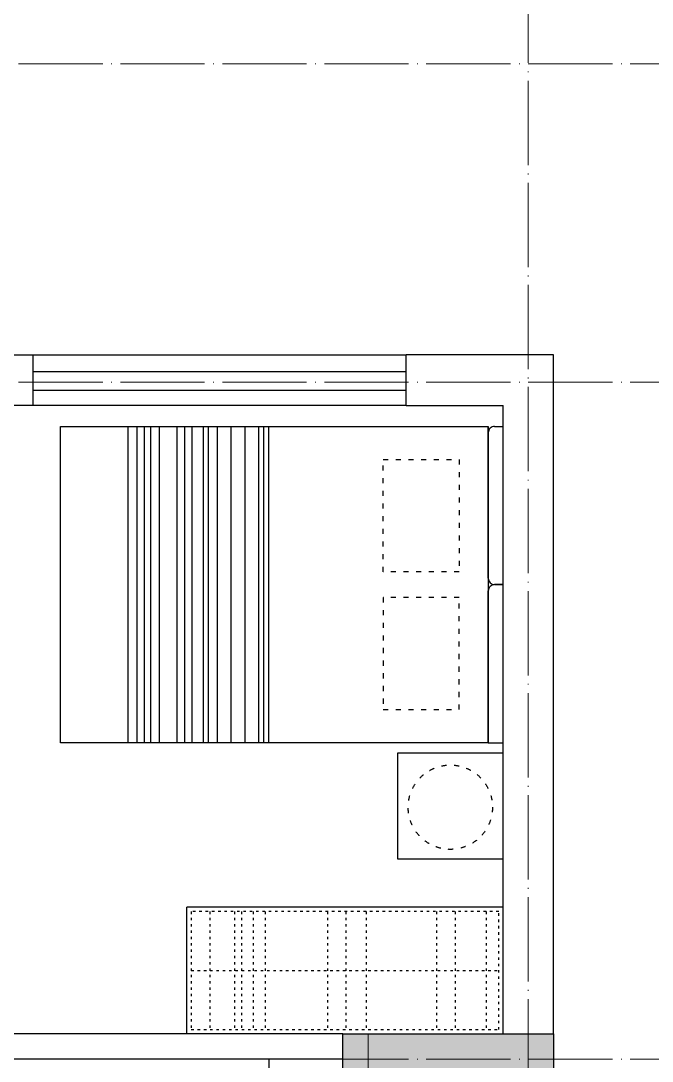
# Model space of a CAD drawing. Header units: inches. Extents: x -50945 to 250244, y -404780 to 18493.
# Drawn here: x 66601 to 69598, y -36723 to -31789 of the extents above; entities that cross this region are included whole.
import ezdxf

# ---------------------------------------------------------------- set-up
doc = ezdxf.new("R2010")
doc.units = ezdxf.units.IN
doc.header["$MEASUREMENT"] = 0
for name, pattern in [('ACAD_ISO03W100', [30, 12, -18]), ('DOTE', [2.42, 2, -0.2, 0.02, -0.2]), ('iGo户型优化10', [30, 12, -18])]:
    doc.linetypes.add(name, pattern=pattern)
for name, color, linetype in [('D-ARCHI', 250, 'Continuous'), ('EVH 立面填充', 8, 'Continuous'), ('IBS-003-建筑窗框', 3, 'Continuous'), ('IBS-182-原建筑非承重墙', 150, 'Continuous'), ('IBS-200-原建筑承重墙柱', 200, 'Continuous'), ('IBS-63-原建筑窗', 63, 'Continuous'), ('IDS-040-固定高家具', 40, 'Continuous'), ('IFF-51-活动家具', 51, 'Continuous')]:
    doc.layers.add(name, color=color, linetype=linetype)

# ---------------------------------------------------------------- blocks, each defined once
blk = doc.blocks.new('hrh4')
at = {"layer": 'IFF-51-活动家具'}
for p, q in [((78923.3, -27388.4), (78923.3, -28888.4)), ((78993.3, -27388.4), (78993.3, -28108.4)), ((78963.3, -28138.4), (78923.3, -28138.4)), ((78923.3, -28138.4), (78963.3, -28138.4)), ((78993.3, -28168.4), (78993.3, -28888.4)), ((78963.3, -28888.4), (78923.3, -28888.4))]:
    blk.add_line(p, q, dxfattribs=at)
at = {"layer": 'IFF-51-活动家具', "color": 7}
blk.add_line((78993.3, -27388.4), (78923.3, -27388.4), dxfattribs=at)
at = {"layer": 'IFF-51-活动家具', "color": 250}
for p, q in [((80034.2, -27388.4), (80034.2, -28888.4)), ((80058, -27388.4), (80058, -28888.4)), ((80081.9, -27388.4), (80081.9, -28888.4)), ((80147.4, -27388.4), (80147.4, -28888.4)), ((80213, -27388.4), (80213, -28888.4)), ((80278.6, -27388.4), (80278.6, -28888.4)), ((80320.3, -27388.4), (80320.3, -28888.4)), ((80344.2, -27388.4), (80344.2, -28888.4)), ((80397.8, -27388.4), (80397.8, -28888.4)), ((80433.6, -27388.4), (80433.6, -28888.4)), ((80469.4, -27388.4), (80469.4, -28888.4)), ((80552.8, -27388.4), (80552.8, -28888.4)), ((80594.6, -27388.4), (80594.6, -28888.4)), ((80624.4, -27388.4), (80624.4, -28888.4)), ((80660.2, -27388.4), (80660.2, -28888.4)), ((80701.9, -27388.4), (80701.9, -28888.4))]:
    blk.add_line(p, q, dxfattribs=at)
at = {"layer": 'IFF-51-活动家具'}
for points in [[(78923.3, -26838.4), (78923.3, -27338.4), (79423.3, -27338.4), (79423.3, -26838.4)], [(81023.3, -27388.4), (81023.3, -28888.4), (78993.3, -28888.4), (78993.3, -27388.4)]]:
    blk.add_lwpolyline(points, close=True, dxfattribs=at)
at = {"layer": 'IFF-51-活动家具', "color": 251, "linetype": 'iGo户型优化10', "ltscale": 2}
for points in [[(79131.2, -27545.5), (79131.2, -28077.9), (79491.6, -28077.9), (79491.6, -27545.5)], [(79131.2, -28731.3), (79131.2, -28198.9), (79491.6, -28198.9), (79491.6, -28731.3)]]:
    blk.add_lwpolyline(points, close=True, dxfattribs=at)
blk.add_circle((79173.3, -27082.9), 200, dxfattribs=at)
at = {"layer": 'IFF-51-活动家具'}
for centre, start, end in [((78963.3, -28108.4), 270, 0), ((78963.3, -28168.4), 0, 90), ((78963.3, -28858.4), 270, 0)]:
    blk.add_arc(centre, 30, start, end, dxfattribs=at)

msp = doc.modelspace()

# ---------------------------------------------------------------- hatches: boundary and pattern name
at = {"layer": 'EVH 立面填充'}
h = msp.add_hatch(color=256, dxfattribs=at)
h.dxf.hatch_style = 1
h.paths.add_polyline_path([(68369.86, -36832.68), (69129.86, -36832.68), (69129.86, -36592.68), (68129.86, -36592.68), (68129.86, -39622.68), (68369.86, -39622.68)])

# ---------------------------------------------------------------- linework, layer by layer
at = {"layer": 'D-ARCHI', "color": 251, "linetype": 'DOTE', "lineweight": 5, "ltscale": 200}
for p, q in [((69009.86, -43121.01), (69009.86, -29172.43)), ((71829.86, -31992.43), (51502.61, -31992.43)), ((71829.86, -33502.68), (51489.86, -33502.68)), ((68249.86, -44121.01), (68249.86, -36592.68)), ((71829.86, -36712.68), (51502.61, -36712.68))]:
    msp.add_line(p, q, dxfattribs=at)
at = {"layer": 'IBS-003-建筑窗框', "color": 251, "ltscale": 10}
for p, q in [((66659.86, -33372.68), (68429.86, -33372.68)), ((68429.86, -33612.68), (66659.86, -33612.68))]:
    msp.add_line(p, q, dxfattribs=at)
at = {"layer": 'IBS-182-原建筑非承重墙'}
for p, q in [((66309.86, -33372.68), (66659.86, -33372.68)), ((66659.86, -33612.68), (66659.86, -33372.68)), ((69129.86, -33372.68), (68429.86, -33372.68)), ((68429.86, -33612.68), (68429.86, -33372.68)), ((69129.86, -36592.68), (69129.86, -33372.68)), ((66659.86, -33612.68), (66309.86, -33612.68)), ((68429.86, -33612.68), (68889.86, -33612.68)), ((68889.86, -36592.68), (68889.86, -33612.68)), ((68129.86, -36592.68), (66089.86, -36592.68)), ((68129.86, -36712.68), (66089.86, -36712.68))]:
    msp.add_line(p, q, dxfattribs=at)
at = {"layer": 'IBS-200-原建筑承重墙柱', "ltscale": 0.02}
for p, q in [((68129.86, -39622.68), (68129.86, -36592.68)), ((68129.86, -36592.68), (69129.86, -36592.68)), ((69129.86, -36592.68), (69129.86, -36832.68))]:
    msp.add_line(p, q, dxfattribs=at)
at = {"layer": 'IBS-63-原建筑窗'}
for p, q in [((66659.86, -33452.68), (68429.86, -33452.68)), ((66659.86, -33540.26), (68429.86, -33540.26))]:
    msp.add_line(p, q, dxfattribs=at)
at = {"layer": 'IDS-040-固定高家具'}
for p, q in [((68889.86, -35992.68), (67389.86, -35992.68)), ((67389.86, -36592.68), (67389.86, -35992.68)), ((67779.86, -39382.68), (67779.86, -36712.68))]:
    msp.add_line(p, q, dxfattribs=at)
at = {"layer": 'IDS-040-固定高家具', "linetype": 'ACAD_ISO03W100'}
for p, q in [((67499.02, -36012.68), (67499.02, -36572.68)), ((67615.66, -36012.68), (67615.66, -36572.68)), ((67649.35, -36012.68), (67649.35, -36572.68)), ((67703.78, -36012.68), (67703.78, -36572.68)), ((67760.81, -36012.68), (67760.81, -36572.68)), ((68056.29, -36012.68), (68056.29, -36572.68)), ((68144.41, -36012.68), (68144.41, -36572.68)), ((68240.32, -36012.68), (68240.32, -36572.68)), ((68574.68, -36012.68), (68574.68, -36572.68)), ((68662.8, -36012.68), (68662.8, -36572.68)), ((68810.55, -36012.68), (68810.55, -36572.68)), ((67409.86, -36292.68), (68869.86, -36292.68))]:
    msp.add_line(p, q, dxfattribs=at)
msp.add_lwpolyline([(67409.86, -36572.68), (68869.86, -36572.68), (68869.86, -36012.68), (67409.86, -36012.68)], close=True, dxfattribs=at)

# ---------------------------------------------------------------- block references
at = {"layer": 'IFF-51-活动家具', "rotation": 180}
msp.add_blockref('hrh4', (147813.14, -62601.11), dxfattribs=at)

doc.saveas('drawing.dxf')
